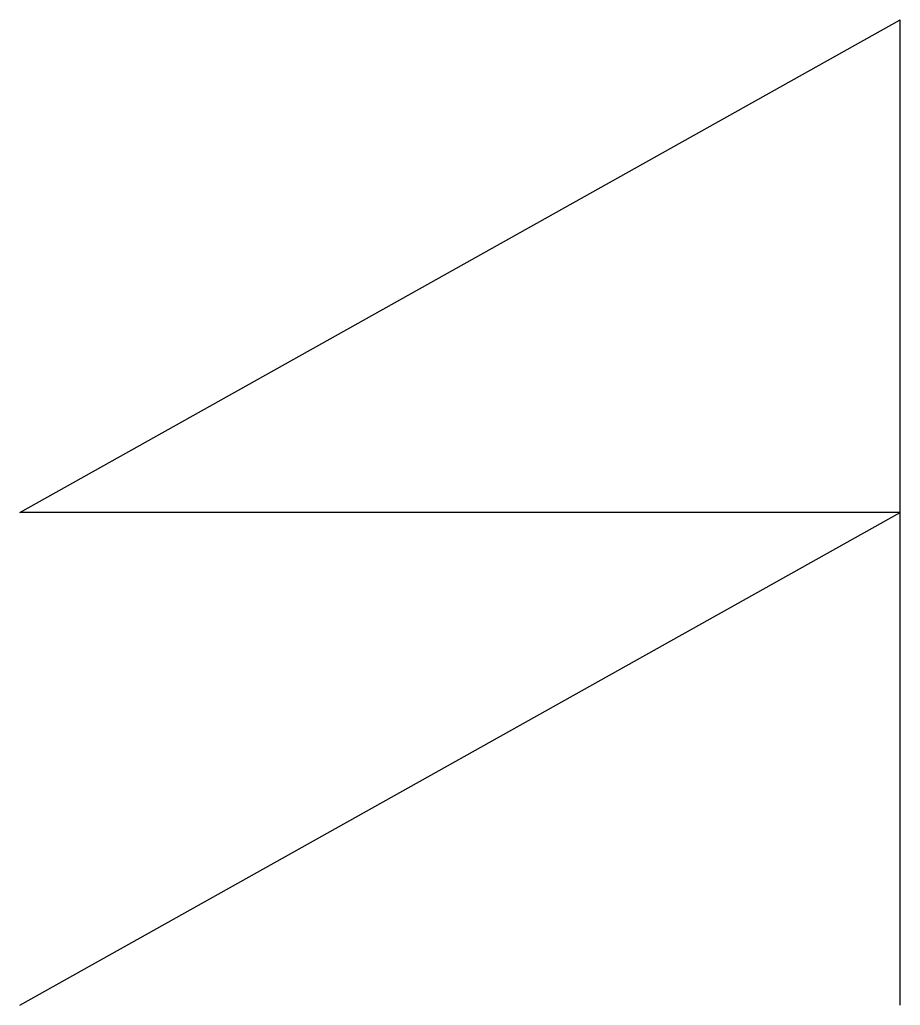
# Model space of a CAD drawing. Header units: millimetres. Extents: x -134 to 134, y -150 to 150.
import ezdxf

# ---------------------------------------------------------------- set-up
doc = ezdxf.new("R2010")
doc.units = ezdxf.units.MM

# ---------------------------------------------------------------- blocks, each defined once
blk = doc.blocks.new('$LinePat$双层砌块')
at = {"color": 0, "linetype": 'ByBlock'}
for p, q in [((0, -300), (536.13, 0)), ((536.13, -600), (536.13, 0)), ((536.13, -300), (0, -300)), ((0, -600), (536.13, -300))]:
    blk.add_line(p, q, dxfattribs=at)

msp = doc.modelspace()

# ---------------------------------------------------------------- block references
at = {"xscale": 0.5, "yscale": 0.5, "zscale": 0.5}
msp.add_blockref('$LinePat$双层砌块', (-134.03, 150), dxfattribs=at)

doc.saveas('drawing.dxf')
